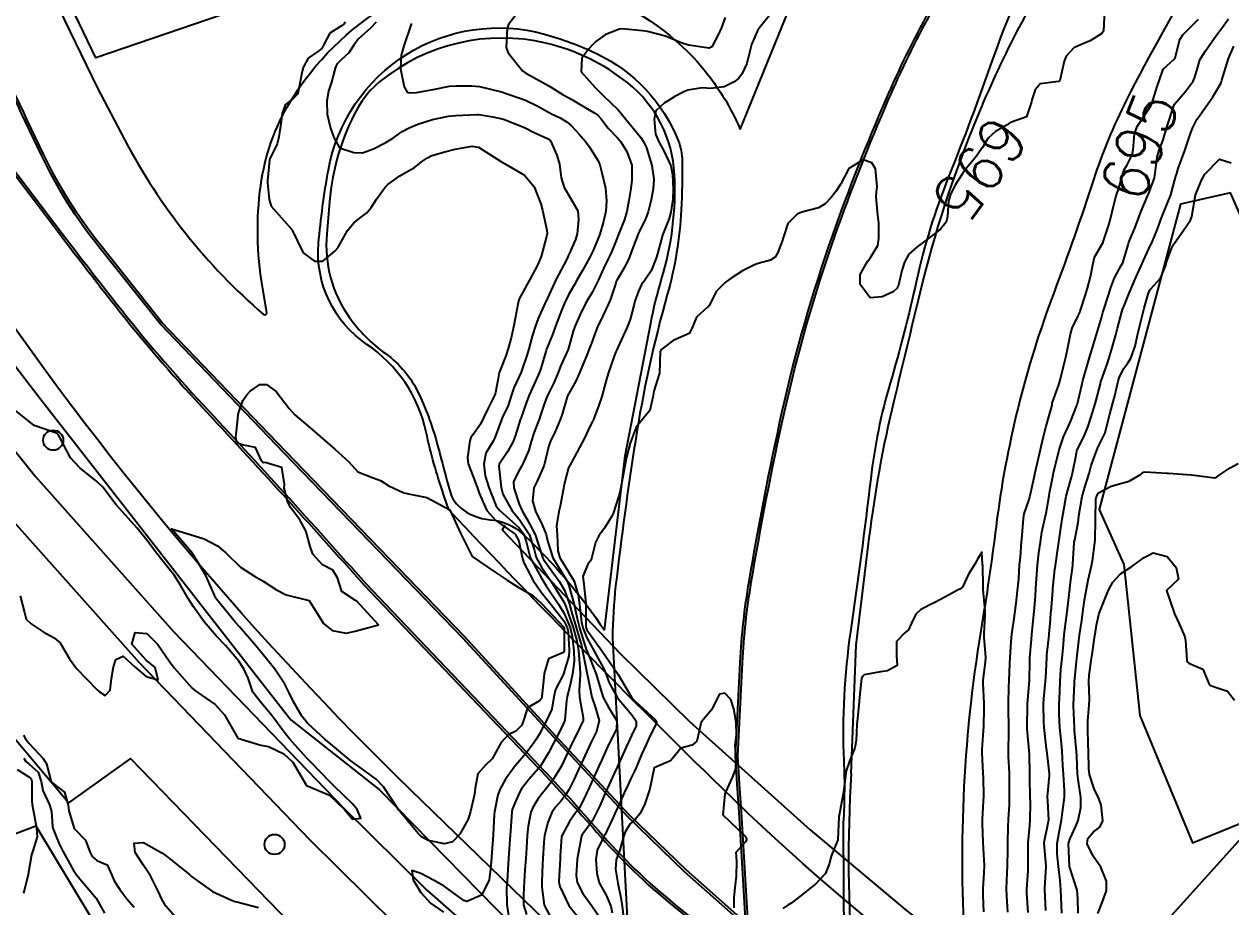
# Model space of a CAD drawing. Header units: metres. Extents: x 286371 to 293043, y 7462578 to 7466404.
# Drawn here: x 289036 to 289140.2, y 7464796.6 to 7464872.8 of the extents above; entities that cross this region are included whole.
import ezdxf
from ezdxf.enums import TextEntityAlignment as Align

# ---------------------------------------------------------------- set-up
doc = ezdxf.new("R2010")
doc.units = ezdxf.units.M
doc.header["$MEASUREMENT"] = 0
doc.linetypes.add('CONTINUO', pattern=[0])
for name, color, linetype in [('Canteiro', 45, 'Continuous'), ('Cotas', 45, 'Continuous'), ('Curvas de Nivel 1m', 11, 'Continuous'), ('Curvas de Nivel 5m', 15, 'Continuous'), ('Divisas', 45, 'Continuous'), ('Edificações', 30, 'Continuous'), ('Linha Férrea', 20, 'Continuous'), ('Pontes_Viadutos_Tubos', 190, 'Continuous'), ('Postes', 20, 'Continuous'), ('TEXTO', 45, 'Continuous'), ('Vias primárias', 230, 'Continuous')]:
    doc.layers.add(name, color=color, linetype=linetype)
doc.styles.add('Style-STANDARD', font='STANDARD.shx')

msp = doc.modelspace()

# ---------------------------------------------------------------- linework, layer by layer
at = {"layer": 'Canteiro'}
for points in [[(289098.18, 7464701.9, 0.027017), (289100, 7464731.8, 0.018919), (289097.6, 7464809.63), (289098.01, 7464817.67, -0.028614), (289098.77, 7464824.63, -0.013156), (289101.61, 7464839.22, -0.029932), (289105.99, 7464854.51, -0.018028), (289110.6, 7464866.24, -0.022449), (289114.31, 7464873.83, -0.010098), (289121.46, 7464886.3, -0.034287), (289129.94, 7464898.45, -0.008331), (289138.01, 7464908.15, -0.034176), (289145.37, 7464915.6, 0.014946), (289149.47, 7464919.44, -0.063965), (289173.52, 7464937.91, 0.002402), (289183.4, 7464943.73, -0.047205), (289194.93, 7464949.2, 0.027512), (289198.74, 7464950.83, -0.012103), (289203.67, 7464953.11)], [(289206, 7464952.84), (289201.59, 7464950.84), (289193.27, 7464946.82, 0.014043), (289182.26, 7464941.11, 0.046369), (289162.76, 7464927.8, 0.035702), (289150.59, 7464916.16, -0.017109), (289145.41, 7464910.82, 0.070326), (289132.79, 7464894.72, -0.00539), (289125.69, 7464882.72, 0.052789), (289119.63, 7464869.85, -0.011819), (289115.78, 7464859.57, 0.041488), (289113.04, 7464850.67, -0.0178), (289110.76, 7464841.8, 0.042766), (289109.08, 7464833.58, -0.007377), (289107.33, 7464820.32, 0.047193), (289106.76, 7464809.19, -0.027376), (289106.69, 7464803.46), (289107.06, 7464744.8), (289106.47, 7464715.92, -0.022904), (289104.09, 7464679.93, 0.015582)], [(289022.15, 7464877.3), (289039.28, 7464854.73, 0.004567), (289044, 7464848.63, 0.020686), (289051.45, 7464839.93, -0.00617), (289065.48, 7464824.5), (289080.49, 7464808.75, -0.011206), (289085.57, 7464803.17, 0.043221), (289092.21, 7464796.76, -0.011464), (289101.55, 7464788.82, 0.044825), (289116.15, 7464778, -0.003327), (289120.67, 7464775.2), (289127.75, 7464770.34), (289139.5, 7464763.28), (289151.4, 7464756.13, 1.06747)], [(289142.59, 7464764.03), (289128.95, 7464773), (289115.79, 7464781.49), (289113.65, 7464782.77), (289099.21, 7464794.12), (289093.01, 7464799.62), (289088.08, 7464804.4), (289081.73, 7464811.23), (289073.87, 7464819.8), (289058.43, 7464835.77), (289047.77, 7464846.89), (289042.44, 7464853.57, -0.056673), (289037.48, 7464861.5, -0.001873), (289032.04, 7464872.99, 0.003306)]]:
    msp.add_lwpolyline(points, format="xyb", dxfattribs=at)
msp.add_lwpolyline([(289086.09, 7464820.47), (289087.87, 7464835.54), (289090.09, 7464846.99, -0.025663), (289091.03, 7464850.81, 0.086205), (289092.14, 7464859.84, 0.214575), (289088.11, 7464867.73, 0.111836), (289081.03, 7464871.17, 0.232646), (289066.71, 7464867.86, 0.096483), (289064.77, 7464865.53, 0.105846), (289062.36, 7464857.49, -0.002946), (289062.12, 7464854.69, 0.179409), (289064.06, 7464847.5, 0.082409), (289067.18, 7464844.36, -0.128885), (289070.08, 7464840.87, -0.044261), (289071.71, 7464836.34, 0.002724), (289072.76, 7464832.43, 0.15018), (289073.61, 7464831.1, 0.158915), (289076.23, 7464830.01, -0.171287), (289079.06, 7464828.77, -0.056799)], format="xyb", close=True, dxfattribs=at)
at = {"layer": 'Curvas de Nivel 1m', "flags": 128}
for points, elevation in [([(289078.5, 7464873.67), (289077.81, 7464872.79), (289077.69, 7464872.47), (289077.62, 7464870.79), (289077.79, 7464870.34), (289079.01, 7464868.77), (289079.31, 7464868.57), (289079.68, 7464868.38), (289081.3, 7464867.47), (289082.53, 7464866.72), (289083.01, 7464866.44), (289083.28, 7464866.3), (289084.28, 7464865.7), (289085.26, 7464865.13), (289085.53, 7464864.94), (289085.78, 7464864.67), (289086.41, 7464863.83), (289087.23, 7464862.98), (289087.52, 7464862.64), (289088.02, 7464861.82), (289088.45, 7464860.63), (289088.47, 7464859.33), (289088.38, 7464858.63), (289088.21, 7464857.57), (289088.03, 7464856.63), (289087.81, 7464855.94), (289087.31, 7464854.64), (289087.25, 7464854.5), (289087.1, 7464854.13), (289086.66, 7464853.07), (289086.48, 7464852.65), (289086.02, 7464851.7), (289085.55, 7464850.67), (289085.39, 7464850.32), (289085.03, 7464849.65), (289084.67, 7464849.03), (289084.47, 7464848.68), (289083.98, 7464847.68), (289083.54, 7464846.7), (289083.39, 7464846.29), (289082.96, 7464844.71), (289082.94, 7464844.67), (289082.32, 7464843.32), (289082.09, 7464842.73), (289081.74, 7464841.89), (289081.17, 7464840.74), (289081.08, 7464840.54), (289080.87, 7464839.91), (289080.58, 7464839.03), (289080.48, 7464838.75), (289080.02, 7464837.58), (289079.77, 7464836.76), (289079.56, 7464836.02), (289079.02, 7464834.77), (289078.94, 7464834.62), (289078.79, 7464834.38), (289078.25, 7464833.31), (289078.27, 7464832.78), (289078.74, 7464831.37), (289078.99, 7464830.77), (289079.4, 7464830.09), (289080.12, 7464828.75), (289080.68, 7464826.94), (289080.74, 7464826.74), (289080.84, 7464826.57), (289082.17, 7464824.72), (289082.63, 7464823.92), (289083.07, 7464822.71), (289083.25, 7464822.06), (289083.66, 7464820.7), (289084.11, 7464819.14), (289084.21, 7464818.69), (289084.53, 7464816.98), (289084.61, 7464816.68), (289084.64, 7464816.57), (289085, 7464814.68), (289085.3, 7464813.85), (289085.63, 7464812.67), (289085.4, 7464811.72), (289084.89, 7464810.68), (289084.74, 7464810.36), (289084.41, 7464809.62), (289084.11, 7464808.98), (289083.98, 7464808.69), (289083.47, 7464807.61), (289083.02, 7464806.7), (289082.77, 7464806.29), (289082.35, 7464805.75), (289081.88, 7464805.19), (289081.56, 7464804.73), (289081.19, 7464803.86), (289080.93, 7464802.74), (289080.87, 7464802.16), (289080.78, 7464800.74), (289080.75, 7464800.26), (289080.7, 7464798.74), (289080.7, 7464798.27), (289080.89, 7464796.73), (289081.35, 7464795.88)], 698), ([(289096.52, 7464873.38), (289096.2, 7464872.51), (289095.94, 7464871.94), (289095.35, 7464870.85), (289095.14, 7464870.74), (289093.35, 7464870.99), (289092.71, 7464871.2), (289091.36, 7464871.76), (289089.8, 7464872.18), (289089.37, 7464872.23), (289087.61, 7464872.4), (289087.37, 7464872.39), (289086.14, 7464871.89), (289085.35, 7464871.31), (289085.03, 7464871), (289084.74, 7464870.68), (289084.15, 7464869.87), (289084.09, 7464868.69), (289085.29, 7464867.33), (289085.97, 7464866.66), (289086.65, 7464866.03), (289087.27, 7464865.41), (289087.91, 7464864.63), (289089.23, 7464863.02), (289089.49, 7464862.61), (289089.71, 7464862.12), (289090.18, 7464860.6), (289090.35, 7464859.42), (289090.29, 7464858.6), (289090.12, 7464857.63), (289089.87, 7464856.6), (289089.67, 7464856.06), (289089.11, 7464854.93), (289089.01, 7464854.71), (289088.97, 7464854.62), (289088.46, 7464853.25), (289088.22, 7464852.63), (289087.85, 7464851.85), (289087.14, 7464850.64), (289087.11, 7464850.58), (289087.04, 7464850.37), (289086.61, 7464849.06), (289086.44, 7464848.65), (289085.98, 7464847.68), (289085.49, 7464846.67), (289085.34, 7464846.31), (289084.96, 7464845.26), (289084.8, 7464844.82), (289084.75, 7464844.68), (289084.62, 7464844.36), (289083.95, 7464842.7), (289083.63, 7464841.97), (289082.91, 7464840.71), (289082.9, 7464840.69), (289082.88, 7464840.63), (289082.44, 7464839.14), (289082.3, 7464838.72), (289081.87, 7464837.7), (289081.41, 7464836.74), (289081.26, 7464836.3), (289080.88, 7464834.74), (289080.86, 7464834.68), (289080.79, 7464834.52), (289080.24, 7464833.28), (289080, 7464832.76), (289079.87, 7464831.64), (289080.14, 7464830.75), (289080.72, 7464829.57), (289081.05, 7464828.74), (289081.14, 7464828.3), (289081.64, 7464826.73), (289082.65, 7464825.09), (289082.88, 7464824.71), (289083.02, 7464824.33), (289083.48, 7464822.7), (289083.7, 7464821.59), (289083.94, 7464820.69), (289084.55, 7464818.73), (289084.57, 7464818.68), (289084.59, 7464818.64), (289085.38, 7464816.67), (289085.75, 7464815.42), (289085.98, 7464814.66), (289086.48, 7464813.78), (289087.15, 7464812.64), (289087.12, 7464811.97), (289086.49, 7464810.65), (289086.47, 7464810.61), (289086.42, 7464810.51), (289085.84, 7464809.22), (289085.59, 7464808.67), (289085.21, 7464807.84), (289084.68, 7464806.68), (289084.58, 7464806.46), (289084.35, 7464805.95), (289083.91, 7464805.12), (289083.6, 7464804.7), (289083.07, 7464803.96), (289082.41, 7464802.71), (289082.39, 7464802.62), (289082.28, 7464800.97), (289082.26, 7464800.73), (289082.15, 7464798.81), (289082.15, 7464798.72), (289082.24, 7464798.34), (289083.02, 7464796.7), (289084.19, 7464795.24)], 697), ([(289100.32, 7464873.52), (289099.46, 7464872.46), (289099.41, 7464872.43), (289099.37, 7464872.37), (289098.78, 7464871.04), (289098.64, 7464870.48), (289098.39, 7464869.41), (289097.95, 7464868.48), (289097.67, 7464868.13), (289097.3, 7464867.83), (289096.42, 7464867.39), (289095.29, 7464867.24), (289094.53, 7464867.3), (289093.29, 7464867.1), (289092.9, 7464866.95), (289092.16, 7464866.57), (289091.63, 7464866.23), (289091.28, 7464866.03), (289090.53, 7464865.33), (289090.39, 7464864.6), (289090.51, 7464863.32), (289090.82, 7464862.59), (289091.21, 7464861.87), (289091.83, 7464860.57), (289091.97, 7464859.79), (289092.03, 7464858.57), (289092.01, 7464857.71), (289091.83, 7464856.57), (289091.68, 7464856.02), (289091.1, 7464854.58), (289090.68, 7464852.99), (289090.57, 7464852.59), (289090.14, 7464851.51), (289089.51, 7464850.61), (289089.3, 7464850.34), (289089.03, 7464849.76), (289088.73, 7464848.9), (289088.66, 7464848.62), (289088.31, 7464847.3), (289088.04, 7464846.63), (289087.7, 7464845.9), (289087.13, 7464844.64), (289087.07, 7464844.51), (289086.94, 7464844.15), (289086.42, 7464842.65), (289086.2, 7464841.95), (289085.86, 7464840.67), (289085.62, 7464839.92), (289085.14, 7464838.68), (289085.05, 7464838.49), (289084.84, 7464838.07), (289084.4, 7464837.12), (289084.18, 7464836.69), (289083.7, 7464835.81), (289083.1, 7464834.71), (289083, 7464834.5), (289082.78, 7464833.74), (289082.58, 7464832.9), (289082.55, 7464832.72), (289082.28, 7464831.19), (289082.14, 7464830.72), (289081.95, 7464829.5), (289082.01, 7464828.72), (289082.07, 7464827.33), (289082.23, 7464826.72), (289082.66, 7464826.04), (289083.48, 7464824.7), (289083.82, 7464823.5), (289083.94, 7464822.69), (289084.12, 7464821.17), (289084.22, 7464820.69), (289084.57, 7464819.82), (289085.21, 7464818.67), (289086.05, 7464817.14), (289086.25, 7464816.66), (289086.51, 7464815.92), (289087.21, 7464814.64), (289088.46, 7464813.16), (289088.84, 7464812.62), (289088.84, 7464812.23), (289088.44, 7464811.37), (289088.2, 7464810.86), (289088.09, 7464810.63), (289087.57, 7464809.48), (289087.19, 7464808.64), (289086.94, 7464808.09), (289086.37, 7464806.84), (289086.31, 7464806.71), (289086.28, 7464806.66), (289085.69, 7464805.32), (289085.39, 7464804.67), (289085.02, 7464803.98), (289084.31, 7464803), (289084.17, 7464802.82), (289084.12, 7464802.69), (289083.81, 7464801.16), (289083.75, 7464800.69), (289083.66, 7464799.29), (289083.74, 7464798.69), (289084.23, 7464797.74), (289085.01, 7464796.67), (289086.19, 7464794.95)], 696), ([(289122.69, 7464796.1), (289122.56, 7464797.77), (289122.55, 7464798.1), (289122.67, 7464799.69), (289122.69, 7464800.1), (289122.68, 7464801.72), (289122.68, 7464802.1), (289122.81, 7464803.61), (289122.85, 7464804.1), (289122.88, 7464805.57), (289122.86, 7464806.1), (289122.82, 7464807.67), (289122.82, 7464808.1), (289122.78, 7464809.74), (289122.76, 7464810.1), (289122.59, 7464811.97), (289122.58, 7464812.1), (289122.62, 7464813.96), (289122.63, 7464814.1), (289122.77, 7464815.84), (289122.78, 7464816.1), (289122.81, 7464817.83), (289122.82, 7464818.1), (289122.96, 7464819.71), (289122.99, 7464820.1), (289123.14, 7464821.55), (289123.19, 7464822.1), (289123.3, 7464823.42), (289123.35, 7464824.09), (289123.42, 7464825.32), (289123.48, 7464826.09), (289123.6, 7464827.17), (289123.73, 7464828.09), (289123.87, 7464828.93), (289124.11, 7464830.08), (289124.22, 7464830.59), (289124.49, 7464832.08), (289124.52, 7464832.31), (289124.78, 7464833.61), (289124.86, 7464834.07), (289124.89, 7464834.17), (289125.36, 7464836.06), (289125.72, 7464837.16), (289126.12, 7464838.05), (289126.35, 7464838.55), (289126.88, 7464839.89), (289126.92, 7464840), (289126.93, 7464840.03), (289127.3, 7464841.64), (289127.39, 7464842.03), (289127.73, 7464843.23), (289127.97, 7464844.02), (289128.19, 7464844.78), (289128.58, 7464846.01), (289128.67, 7464846.31), (289129, 7464847.45), (289129.11, 7464847.9), (289129.14, 7464848), (289129.61, 7464849.41), (289129.79, 7464849.99), (289130.12, 7464850.91), (289130.72, 7464851.98), (289130.84, 7464852.21), (289131.08, 7464852.97), (289131.3, 7464853.76), (289131.38, 7464853.97), (289131.88, 7464855.2), (289132.18, 7464855.96), (289132.44, 7464856.65), (289132.99, 7464857.95), (289133.04, 7464858.06), (289133.16, 7464858.35), (289133.57, 7464859.54), (289133.65, 7464859.94), (289133.81, 7464861.33), (289133.98, 7464861.93), (289134.33, 7464862.83), (289134.66, 7464863.92), (289135.27, 7464865.83), (289135.32, 7464865.91), (289136.22, 7464866.97), (289136.91, 7464867.89), (289137.04, 7464868.16), (289137.32, 7464869.11), (289137.5, 7464869.72), (289137.57, 7464869.88), (289137.98, 7464870.51), (289138.95, 7464871.85), (289139.37, 7464872.43), (289139.96, 7464873.26)], 696), ([(289063.71, 7464873.01), (289063.58, 7464872.81), (289063.38, 7464872.67), (289062.38, 7464872.02), (289061.87, 7464871.04), (289061.68, 7464870.71), (289061.34, 7464870.44), (289060.51, 7464869.88), (289060.08, 7464869.06), (289059.93, 7464868.45), (289059.69, 7464867.07), (289059.6, 7464866.76), (289059.28, 7464866.46), (289058.53, 7464865.83), (289058.28, 7464865.09), (289058.14, 7464864.19), (289057.97, 7464863.09), (289057.83, 7464862.48), (289057.2, 7464861.18), (289057.17, 7464861.13), (289057.16, 7464861.1), (289057.01, 7464859.27), (289057, 7464859.11), (289057.14, 7464857.68), (289057.32, 7464857.1), (289059.1, 7464855.07), (289060.07, 7464853.06), (289061.06, 7464852.35), (289061.77, 7464852.33), (289062.6, 7464853.02), (289062.85, 7464853.24), (289063.08, 7464853.5), (289063.62, 7464854.48), (289063.91, 7464855), (289064.45, 7464855.66), (289065.12, 7464856.18), (289065.58, 7464856.53), (289065.96, 7464856.97), (289066.42, 7464857.69), (289067.16, 7464858.72), (289067.27, 7464858.84), (289067.39, 7464858.95), (289068.42, 7464859.7), (289069.18, 7464860.13), (289069.68, 7464860.43), (289070.29, 7464860.91), (289070.82, 7464861.28), (289071.2, 7464861.46), (289072.3, 7464861.78), (289073.21, 7464862.02), (289074.66, 7464862.28), (289075.21, 7464862.19), (289076.81, 7464861.19), (289077.2, 7464860.93), (289077.46, 7464860.79), (289079.18, 7464859.76), (289080.01, 7464858.75), (289080.61, 7464857.28), (289080.73, 7464856.74), (289081.11, 7464855.03), (289081.15, 7464854.73), (289081.15, 7464854.69), (289081.1, 7464854.48), (289080.63, 7464852.74), (289080.32, 7464852.01), (289079.64, 7464850.77), (289079.43, 7464850.37), (289079.03, 7464849.6), (289078.72, 7464849.08), (289078.63, 7464848.78), (289078.37, 7464847.4), (289078.26, 7464846.79), (289078.03, 7464845.72), (289077.78, 7464844.79), (289077.57, 7464844.17), (289077.03, 7464842.8), (289077.01, 7464842.72), (289076.91, 7464842.2), (289076.7, 7464840.99), (289076.64, 7464840.81), (289076.04, 7464839.65), (289075.65, 7464838.82), (289075.39, 7464838.28), (289074.83, 7464837.48), (289074.55, 7464837.11), (289074.46, 7464836.84), (289074.27, 7464835.38), (289074.33, 7464834.84), (289074.78, 7464833.65), (289075.09, 7464832.83), (289075.27, 7464832.31), (289075.95, 7464830.82), (289076.72, 7464829.95), (289078.39, 7464828.78), (289078.7, 7464828.2), (289078.99, 7464826.77), (289079.14, 7464826.3), (289079.93, 7464824.76), (289080.63, 7464823.77), (289081.47, 7464822.73), (289082.59, 7464821.28), (289082.87, 7464820.71), (289082.95, 7464820.34), (289083.04, 7464818.71), (289083.02, 7464818.24), (289082.56, 7464816.71), (289082.55, 7464816.69), (289082.52, 7464816.62), (289081.87, 7464815.36), (289081.73, 7464814.73), (289081.54, 7464813.66), (289081.13, 7464812.73), (289080.89, 7464812.3), (289080.45, 7464811.48), (289080.17, 7464811.02), (289079.99, 7464810.75), (289079.32, 7464809.86), (289078.4, 7464808.8), (289078.38, 7464808.77), (289077.56, 7464807.61), (289077.08, 7464806.79), (289076.89, 7464806.27), (289076.61, 7464804.8), (289076.58, 7464804.55), (289076.47, 7464802.8), (289076.34, 7464800.88), (289076.33, 7464800.81), (289076.26, 7464799.87), (289076.13, 7464798.93), (289076.11, 7464798.82), (289075.47, 7464797.58), (289074.22, 7464797.05), (289073.94, 7464797.12), (289072.24, 7464798.37), (289071.34, 7464798.89), (289070.25, 7464799.45), (289069.45, 7464799.72), (289069.57, 7464798.91), (289070.23, 7464797.82), (289071.08, 7464796.89), (289072.2, 7464796.13)], 701), ([(289069.44, 7464872.86), (289069.38, 7464872.71), (289068.77, 7464870.93), (289068.53, 7464870.13), (289068.47, 7464868.94), (289068.81, 7464867.41), (289069.05, 7464866.93), (289069.28, 7464866.88), (289069.87, 7464866.91), (289071.29, 7464867.18), (289072.7, 7464867.45), (289073.29, 7464867.49), (289074.64, 7464867.49), (289075.29, 7464867.42), (289077.08, 7464867), (289077.29, 7464866.93), (289077.69, 7464866.79), (289078.88, 7464866.38), (289079.28, 7464866.24), (289080.29, 7464865.77), (289081.26, 7464865.22), (289081.58, 7464865.05), (289082.26, 7464864.72), (289082.88, 7464864.34), (289083.24, 7464864.02), (289083.89, 7464863.35), (289084.47, 7464862.69), (289084.77, 7464862.24), (289085.21, 7464861.55), (289085.54, 7464861.01), (289085.69, 7464860.67), (289085.88, 7464859.97), (289086.17, 7464858.66), (289086.27, 7464857.54), (289086.2, 7464856.66), (289086, 7464855.78), (289085.68, 7464854.67), (289085.53, 7464854.24), (289085.08, 7464853.21), (289084.91, 7464852.85), (289084.82, 7464852.68), (289084.2, 7464851.54), (289083.71, 7464850.69), (289083.47, 7464850.27), (289083.03, 7464849.49), (289082.64, 7464848.71), (289082.38, 7464848.09), (289081.87, 7464846.73), (289081.64, 7464846.07), (289081.1, 7464844.74), (289081.06, 7464844.64), (289080.94, 7464844.25), (289080.61, 7464843.06), (289080.49, 7464842.75), (289079.99, 7464841.67), (289079.59, 7464840.76), (289079.4, 7464840.25), (289078.87, 7464838.77), (289078.85, 7464838.73), (289078.37, 7464837.24), (289078.21, 7464836.78), (289077.73, 7464835.87), (289077, 7464834.8), (289076.96, 7464834.63), (289077.17, 7464832.8), (289077.33, 7464832.22), (289078.12, 7464830.78), (289078.72, 7464830.06), (289079.6, 7464828.76), (289080.01, 7464827.43), (289080.2, 7464826.75), (289080.66, 7464825.91), (289081.46, 7464824.73), (289082.62, 7464822.88), (289082.68, 7464822.71), (289082.72, 7464822.61), (289083.39, 7464820.7), (289083.7, 7464819.57), (289083.84, 7464818.7), (289083.98, 7464817.24), (289084, 7464816.69), (289083.92, 7464815.27), (289083.93, 7464814.69), (289084.25, 7464812.9), (289084.25, 7464812.69), (289083.67, 7464811.46), (289083.29, 7464810.7), (289083.01, 7464810.11), (289082.39, 7464808.75), (289082.38, 7464808.73), (289081.61, 7464807.5), (289081.01, 7464806.73), (289080.71, 7464806.38), (289080.35, 7464805.87), (289079.92, 7464805.17), (289079.75, 7464804.75), (289079.51, 7464803.56), (289079.43, 7464802.76), (289079.36, 7464801.69), (289079.3, 7464800.76), (289079.23, 7464799.79), (289079.16, 7464798.76), (289079.09, 7464797.63), (289079.11, 7464796.77), (289079.35, 7464795.91)], 699), ([(289124.21, 7464796.26), (289124.11, 7464798.08), (289124.12, 7464798.2), (289124.23, 7464800.07), (289124.23, 7464800.11), (289124.07, 7464802.08), (289124.09, 7464802.3), (289124.32, 7464803.39), (289124.44, 7464803.97), (289124.45, 7464804.07), (289124.36, 7464805.73), (289124.34, 7464806.07), (289124.34, 7464806.1), (289124.37, 7464806.39), (289124.53, 7464807.94), (289124.53, 7464808.07), (289124.41, 7464809.11), (289124.29, 7464810.08), (289124.27, 7464810.24), (289124.05, 7464812.08), (289124.02, 7464812.52), (289124.01, 7464814.08), (289124.03, 7464814.54), (289124.18, 7464816.08), (289124.2, 7464816.4), (289124.29, 7464818.08), (289124.3, 7464818.32), (289124.49, 7464820.08), (289124.49, 7464820.16), (289124.59, 7464821.41), (289124.64, 7464822.04), (289124.65, 7464822.07), (289124.81, 7464823.9), (289124.82, 7464824.07), (289124.99, 7464825.74), (289125.03, 7464826.07), (289125.24, 7464827.51), (289125.31, 7464828.07), (289125.49, 7464829.28), (289125.62, 7464830.06), (289125.77, 7464831.03), (289125.97, 7464832.06), (289126.42, 7464833.68), (289126.5, 7464834.04), (289126.81, 7464835.6), (289126.88, 7464835.97), (289126.9, 7464836.03), (289127.54, 7464837.32), (289127.83, 7464838.02), (289128.08, 7464838.8), (289128.47, 7464840.01), (289128.56, 7464840.34), (289128.91, 7464841.74), (289128.96, 7464841.95), (289128.98, 7464842), (289129.49, 7464843.44), (289129.68, 7464843.99), (289129.97, 7464844.97), (289130.25, 7464845.99), (289130.4, 7464846.57), (289130.75, 7464847.98), (289130.81, 7464848.17), (289131.01, 7464848.64), (289131.41, 7464849.59), (289131.56, 7464849.97), (289132.01, 7464851), (289132.44, 7464851.95), (289132.62, 7464852.4), (289133.09, 7464853.4), (289133.27, 7464853.77), (289133.34, 7464853.94), (289133.86, 7464855.19), (289134.14, 7464855.93), (289134.41, 7464856.65), (289134.94, 7464857.92), (289134.99, 7464858.08), (289135.17, 7464858.73), (289135.43, 7464859.67), (289135.5, 7464859.91), (289135.64, 7464860.35), (289136.2, 7464861.9), (289136.7, 7464863.36), (289136.89, 7464863.89), (289137.25, 7464864.58), (289138.17, 7464865.87), (289138.62, 7464866.52), (289139.3, 7464867.69), (289139.38, 7464867.85), (289139.41, 7464867.96), (289139.97, 7464869.84), (289140.42, 7464870.91)], 697), ([(289125.59, 7464796.05), (289125.54, 7464796.73), (289125.5, 7464798.06), (289125.45, 7464798.86), (289125.29, 7464800.06), (289125.18, 7464801.16), (289125.19, 7464802.06), (289125.34, 7464803.03), (289125.56, 7464804.06), (289125.65, 7464804.75), (289125.8, 7464806.05), (289125.82, 7464806.6), (289125.73, 7464808.05), (289125.68, 7464808.78), (289125.61, 7464810.06), (289125.53, 7464810.97), (289125.41, 7464812.06), (289125.35, 7464813.19), (289125.34, 7464814.06), (289125.4, 7464815.16), (289125.45, 7464816.06), (289125.51, 7464817.07), (289125.61, 7464818.06), (289125.69, 7464818.93), (289125.79, 7464820.06), (289125.87, 7464820.77), (289126.05, 7464822.05), (289126.11, 7464822.55), (289126.26, 7464824.05), (289126.3, 7464824.39), (289126.52, 7464826.05), (289126.53, 7464826.18), (289126.66, 7464828.04), (289126.66, 7464828.08), (289126.7, 7464828.27), (289126.99, 7464829.77), (289127.02, 7464830.04), (289127.04, 7464830.35), (289127.35, 7464832.03), (289127.58, 7464832.84), (289127.93, 7464834.02), (289128.12, 7464834.69), (289128.6, 7464836.01), (289128.66, 7464836.16), (289128.82, 7464836.48), (289129.32, 7464837.51), (289129.44, 7464838), (289129.72, 7464839.14), (289129.97, 7464839.99), (289130.15, 7464840.72), (289130.44, 7464841.98), (289130.56, 7464842.34), (289130.93, 7464843.07), (289131.31, 7464843.6), (289131.53, 7464843.97), (289131.92, 7464845), (289132.13, 7464845.96), (289132.28, 7464846.66), (289132.61, 7464847.95), (289132.69, 7464848.27), (289133.03, 7464849.5), (289133.15, 7464849.82), (289133.27, 7464849.94), (289134.11, 7464850.87), (289134.53, 7464851.92), (289134.66, 7464852.33), (289135.09, 7464853.49), (289135.23, 7464853.78), (289135.32, 7464853.91), (289136.06, 7464854.95), (289136.69, 7464855.89), (289136.81, 7464856.21), (289137.09, 7464857.89), (289137.1, 7464857.94), (289137.16, 7464858.13), (289137.67, 7464859.39), (289137.93, 7464859.87), (289139.2, 7464861.14), (289140.2, 7464860.84)], 698), ([(289035.64, 7464823.43), (289036.03, 7464822), (289036.17, 7464821.42), (289036.59, 7464821.02), (289037.64, 7464820.33), (289038.57, 7464819.82), (289039.11, 7464819.38), (289039.91, 7464817.99), (289040.37, 7464817.36), (289040.52, 7464817.18), (289042.29, 7464815.33), (289042.49, 7464815.14), (289042.97, 7464814.84), (289043.42, 7464815.31), (289043.52, 7464816.3), (289043.7, 7464817.31), (289043.91, 7464817.93), (289044.54, 7464818.24), (289045.58, 7464817.28), (289046.51, 7464816.49), (289047.56, 7464816.2), (289047.29, 7464817.25), (289046.53, 7464817.9), (289045.29, 7464819.28), (289045.57, 7464820.29), (289046.57, 7464820.18), (289047.52, 7464819.25), (289048.53, 7464817.76), (289048.93, 7464817.23), (289050.5, 7464815.46), (289050.81, 7464815.2), (289052.48, 7464814.05), (289053.3, 7464813.16), (289054.43, 7464811.14), (289056.43, 7464810.56), (289057.09, 7464810.44), (289058.42, 7464809.81), (289059.18, 7464809.07), (289060.37, 7464807.05), (289062.36, 7464806.24), (289063.66, 7464805), (289064.33, 7464804.17), (289065.07, 7464804.25), (289064.75, 7464804.99), (289064.35, 7464805.49), (289062.75, 7464807.02), (289062.38, 7464807.37), (289060.77, 7464809.05), (289060.41, 7464809.43), (289058.9, 7464811.08), (289058.44, 7464811.66), (289057.38, 7464813.1), (289056.48, 7464814.16), (289055.74, 7464815.13), (289055.32, 7464816.32), (289054.96, 7464817.14), (289054.53, 7464817.8), (289053.37, 7464819.16), (289052.57, 7464819.99), (289051.53, 7464821.19), (289050.6, 7464822.49), (289050.15, 7464823.21), (289049.5, 7464824.36), (289048.94, 7464825.23), (289048.66, 7464825.58), (289047.33, 7464827.25), (289046.7, 7464828.1), (289045.75, 7464829.28), (289044.73, 7464830.4), (289043.93, 7464831.31), (289042.77, 7464832.83), (289042.27, 7464833.33), (289040.79, 7464834.5), (289040, 7464835.37), (289039.05, 7464837.16), (289038.94, 7464837.38), (289038.84, 7464837.47), (289038.71, 7464837.51), (289036.85, 7464838.16), (289035.25, 7464839.44)], 701), ([(289126.98, 7464796.03), (289126.96, 7464797.29), (289126.9, 7464798.03), (289126.26, 7464799.98), (289126.25, 7464800.04), (289126.24, 7464800.07), (289126.17, 7464802.05), (289126.19, 7464802.15), (289126.3, 7464802.49), (289126.8, 7464803.56), (289127, 7464804.03), (289127.22, 7464805.15), (289127.21, 7464806.03), (289127.02, 7464807.4), (289126.94, 7464808.04), (289126.87, 7464809.59), (289126.84, 7464810.04), (289126.69, 7464811.8), (289126.67, 7464812.04), (289126.58, 7464813.95), (289126.58, 7464814.04), (289126.67, 7464815.88), (289126.68, 7464816.04), (289126.85, 7464817.73), (289126.88, 7464818.04), (289127.04, 7464819.56), (289127.11, 7464820.04), (289127.31, 7464821.32), (289127.41, 7464822.03), (289127.55, 7464823.1), (289127.72, 7464824.03), (289127.87, 7464824.8), (289128.14, 7464826.02), (289128.22, 7464826.47), (289128.42, 7464828.02), (289128.45, 7464828.27), (289128.5, 7464830.02), (289128.53, 7464831.79), (289128.57, 7464832.01), (289128.76, 7464832.35), (289129.84, 7464832.92), (289130.77, 7464833.17), (289131.4, 7464833.34), (289132.42, 7464833.95), (289132.62, 7464834.12), (289132.79, 7464834.14), (289134.67, 7464834.04), (289134.79, 7464834.03), (289136.78, 7464833.88), (289138.78, 7464833.62), (289138.95, 7464833.68), (289139.16, 7464833.85), (289140.12, 7464834.51), (289140.8, 7464834.88)], 699), ([(289118.84, 7464796.15), (289118.8, 7464797.59), (289118.8, 7464798.16), (289118.89, 7464799.52), (289118.91, 7464800.15), (289118.82, 7464801.63), (289118.79, 7464802.16), (289118.72, 7464803.76), (289118.73, 7464804.16), (289118.83, 7464805.69), (289118.84, 7464806.16), (289118.81, 7464807.73), (289118.8, 7464808.16), (289118.71, 7464809.87), (289118.71, 7464810.16), (289118.82, 7464811.79), (289118.84, 7464812.16), (289118.88, 7464813.75), (289118.87, 7464814.16), (289118.79, 7464815.88), (289118.8, 7464816.16), (289118.99, 7464817.7), (289119.01, 7464818.16), (289118.89, 7464819.83), (289118.89, 7464820.16), (289118.96, 7464821.8), (289118.95, 7464822.16), (289118.79, 7464824), (289118.78, 7464824.16), (289118.75, 7464826.08), (289118.74, 7464826.16), (289118.68, 7464827.2), (289118.28, 7464826.56), (289118.07, 7464826.17), (289117.52, 7464825.31), (289117, 7464824.19), (289116.79, 7464824.03), (289116.63, 7464823.95), (289115.49, 7464823.34), (289114.61, 7464822.88), (289114.18, 7464822.66), (289113.39, 7464822.24), (289112.98, 7464821.86), (289112.59, 7464821.09), (289112.33, 7464820.5), (289112.02, 7464820.26), (289111.32, 7464819.51), (289111.32, 7464818.27), (289111.37, 7464817.43), (289110.52, 7464816.96), (289109.93, 7464816.89), (289108.52, 7464816.61), (289108.36, 7464816.47), (289108.3, 7464816.32), (289108.11, 7464814.7), (289108.09, 7464814.32), (289107.94, 7464812.84), (289107.89, 7464812.32), (289107.82, 7464810.94), (289107.7, 7464810.33), (289107.24, 7464809.17), (289106.97, 7464808.34), (289106.77, 7464806.75), (289106.71, 7464806.35), (289106.33, 7464804.35), (289106.25, 7464802.41), (289106.24, 7464802.36), (289105.68, 7464800.97), (289105.52, 7464800.37), (289105.18, 7464799.45), (289104.25, 7464798.48), (289104.19, 7464798.44), (289104.12, 7464798.39), (289103.08, 7464797.55), (289102.22, 7464796.91), (289101.92, 7464796.72), (289101.48, 7464796.43)], 694), ([(289097.28, 7464796.49), (289097.3, 7464797.42), (289097.41, 7464798.49), (289097.5, 7464799.24), (289097.51, 7464800.49), (289097.46, 7464801.31), (289098.3, 7464802.23), (289098.4, 7464802.38), (289098.4, 7464802.47), (289098.31, 7464802.63), (289096.33, 7464804.5), (289096.52, 7464806.35), (289096.56, 7464806.5), (289097.14, 7464807.74), (289097.44, 7464808.49), (289097.46, 7464809.44), (289097.39, 7464810.49), (289097.48, 7464811.45), (289097.46, 7464812.49), (289097.27, 7464813.69), (289097.01, 7464814.5), (289096.49, 7464815.03), (289096.04, 7464814.96), (289095.8, 7464814.51), (289095.37, 7464813.62), (289094.45, 7464812.53), (289094.08, 7464810.89), (289093.68, 7464810.55), (289092.7, 7464810.28), (289092.41, 7464809.92), (289091.79, 7464809.18), (289090.39, 7464808.59), (289090.04, 7464806.93), (289089.96, 7464806.6), (289089.56, 7464805.39), (289089.14, 7464804.61), (289088.77, 7464804.17), (289088.32, 7464803.75), (289087.89, 7464803.06), (289087.74, 7464802.63), (289087.42, 7464801.51), (289087.1, 7464800.64), (289087.05, 7464799.85), (289087.25, 7464798.64), (289087.5, 7464797.36), (289087.63, 7464796.63), (289087.83, 7464794.99)], 694), ([(289035.93, 7464811.42), (289036.1, 7464811.09), (289036.42, 7464810.69), (289037.64, 7464809.4), (289037.93, 7464808.93), (289038.33, 7464807.39), (289038.34, 7464807.35), (289038.37, 7464807.31), (289039.48, 7464806.49), (289039.78, 7464805.37), (289039.84, 7464804.87), (289040.3, 7464803.35), (289041.28, 7464802.33), (289041.67, 7464801.34), (289041.86, 7464800.92), (289042.27, 7464800.58), (289043.17, 7464800.22), (289043.55, 7464799.31), (289043.77, 7464798.83), (289044.24, 7464798.07), (289044.86, 7464797.28), (289045.49, 7464796.55)], 702), ([(289035.96, 7464809.42), (289036.13, 7464809.15), (289036.4, 7464808.94), (289037.2, 7464808.22), (289037.45, 7464807.4), (289037.6, 7464806.64), (289038.17, 7464805.4), (289038.34, 7464804.82), (289038.44, 7464803.51), (289038.46, 7464803.39), (289038.98, 7464802.07), (289039.32, 7464801.38), (289040.26, 7464799.73), (289040.4, 7464799.51), (289040.51, 7464799.36), (289042.22, 7464797.33), (289042.94, 7464796.05)], 703), ([(289035.39, 7464808.44), (289036.38, 7464807.81), (289036.6, 7464807.64), (289036.66, 7464807.42), (289036.64, 7464805.71), (289036.68, 7464805.42), (289036.78, 7464804.97), (289037.06, 7464803.41), (289037.1, 7464802.62), (289036.73, 7464801.42), (289036.62, 7464801.08), (289036.34, 7464799.42), (289036.33, 7464799.35), (289036.25, 7464799.03), (289035.93, 7464797.73)], 704), ([(289049.46, 7464795.22), (289048.22, 7464796.65), (289047.89, 7464797.24), (289047.59, 7464797.89), (289046.89, 7464799.25), (289046.27, 7464800.2), (289045.58, 7464801.27), (289045.49, 7464802.09), (289046.3, 7464802.14), (289047.89, 7464801.24), (289048.28, 7464800.95), (289049.44, 7464800.04), (289050.26, 7464799.37), (289050.45, 7464799.2), (289052.24, 7464797.91), (289053.88, 7464797.15), (289054.22, 7464797.05), (289054.34, 7464797.02), (289056.22, 7464796.52)], 702)]:
    msp.add_lwpolyline(points, dxfattribs=dict(at, elevation=elevation))
at = {"layer": 'Curvas de Nivel 1m', "elevation": 702, "flags": 128}
msp.add_lwpolyline([(289077.7, 7464824.79), (289078.64, 7464824.19), (289079.95, 7464823.43), (289080.62, 7464822.82), (289080.69, 7464822.74), (289082.58, 7464820.75), (289082.61, 7464820.71), (289082.61, 7464820.69), (289082.62, 7464818.71), (289082.62, 7464818.65), (289082.55, 7464818.54), (289081.27, 7464818.01), (289080.89, 7464816.74), (289080.86, 7464816.4), (289080.7, 7464814.74), (289080.66, 7464814.57), (289080.49, 7464814.37), (289079.46, 7464813.78), (289079.13, 7464812.76), (289078.95, 7464812.27), (289078.45, 7464811.75), (289077.79, 7464811.43), (289077.18, 7464810.79), (289076.41, 7464809.37), (289075.81, 7464808.81), (289075.15, 7464808.07), (289074.92, 7464806.83), (289074.87, 7464806.32), (289074.54, 7464804.83), (289074.32, 7464804.16), (289073.6, 7464802.86), (289072.97, 7464802.19), (289072.29, 7464802.02), (289070.88, 7464802.32), (289070.31, 7464802.62), (289070, 7464802.91), (289068.34, 7464804.93), (289067.03, 7464806.95), (289066.38, 7464807.62), (289064.47, 7464808.99), (289064.4, 7464809.05), (289064.2, 7464809.2), (289062.43, 7464810.66), (289061.99, 7464811.03), (289060.46, 7464812.46), (289059.97, 7464813.06), (289059.21, 7464814.34), (289058.87, 7464815.08), (289058.5, 7464815.8), (289057.63, 7464817.1), (289056.54, 7464818.46), (289056, 7464819.12), (289054.58, 7464820.77), (289054.24, 7464821.15), (289052.61, 7464823.15), (289052.59, 7464823.17), (289052.55, 7464823.24), (289051.68, 7464825.19), (289050.68, 7464826.88), (289050.43, 7464827.21), (289048.71, 7464829.23), (289050.71, 7464828.62), (289051.53, 7464828.36), (289052.69, 7464827.76), (289053.39, 7464827.16), (289054.66, 7464825.92), (289055.87, 7464825.13), (289056.64, 7464824.72), (289057.78, 7464823.95), (289058.62, 7464823.53), (289060.61, 7464823.05), (289061.83, 7464821.04), (289062.58, 7464820.44), (289063.79, 7464820.22), (289064.58, 7464820.39), (289066.58, 7464820.95), (289064.7, 7464822.98), (289064.61, 7464823.04), (289063.43, 7464823.81), (289063.04, 7464825.01), (289062.65, 7464825.67), (289061.74, 7464826.11), (289060.92, 7464827.04), (289060.68, 7464827.71), (289060.41, 7464828.76), (289060.31, 7464829.05), (289059.78, 7464830), (289059, 7464831.07), (289058.75, 7464831.54), (289058.44, 7464832.75), (289058.47, 7464833.08), (289058.24, 7464834.53), (289056.8, 7464834.95), (289056.64, 7464834.94), (289056.49, 7464835.11), (289055.95, 7464836.25), (289054.82, 7464836.48), (289054.34, 7464836.66), (289054.27, 7464837.15), (289054.43, 7464838.72), (289054.47, 7464839.14), (289054.88, 7464840.32), (289055.23, 7464840.79), (289055.5, 7464841.13), (289056.33, 7464841.69), (289056.9, 7464841.68), (289057.74, 7464841.09), (289058.87, 7464839.62), (289059.37, 7464839.07), (289060.85, 7464837.8), (289061.74, 7464837.03), (289062.82, 7464836.11), (289064.01, 7464835), (289064.79, 7464834.15), (289066.11, 7464833.63), (289066.77, 7464833.41), (289067.48, 7464832.94), (289068.76, 7464832.35), (289069.47, 7464832.2), (289070.75, 7464831.94), (289072.73, 7464830.86), (289073.67, 7464828.85), (289074.67, 7464826.83), (289076.65, 7464825.49)], close=True, dxfattribs=at)
at = {"layer": 'Curvas de Nivel 5m', "flags": 128}
for points, elevation in [([(289129.26, 7464874.01), (289129.17, 7464872.21), (289129.04, 7464872.01), (289128.02, 7464871.36), (289127.35, 7464871.07), (289126.63, 7464870.76), (289125.96, 7464870.06), (289125.79, 7464869.6), (289125.45, 7464868.06), (289125.41, 7464867.95), (289125.3, 7464867.86), (289123.72, 7464867.66), (289123.29, 7464867.15), (289123.02, 7464866.35), (289122.96, 7464866.1), (289122.54, 7464864.82), (289121.25, 7464864.34), (289121.09, 7464864.28), (289120.85, 7464864.13), (289119.85, 7464863.54), (289119.23, 7464862.96), (289118.91, 7464862.47), (289118.73, 7464862.16), (289118.09, 7464861.28), (289117.18, 7464860.18), (289116.41, 7464858.96), (289115.99, 7464858.2), (289115.8, 7464857.55), (289115.72, 7464856.21), (289115.6, 7464855.72), (289115.11, 7464855.12), (289113.99, 7464854.24), (289113.08, 7464853.58), (289112.38, 7464852.96), (289112.01, 7464852.27), (289111.78, 7464851.54), (289111.47, 7464850.28), (289111.34, 7464849.97), (289111.03, 7464849.69), (289110.07, 7464849.25), (289109.02, 7464849.18), (289108.18, 7464850.33), (289108.17, 7464851.2), (289108.8, 7464852.32), (289108.91, 7464852.47), (289109.07, 7464852.67), (289109.7, 7464853.69), (289109.79, 7464854.3), (289109.77, 7464855.65), (289109.7, 7464856.31), (289109.56, 7464857.89), (289109.59, 7464858.31), (289109.64, 7464858.78), (289109.49, 7464860.31), (289109.19, 7464860.83), (289108.43, 7464861.09), (289107.18, 7464860.34), (289106.5, 7464859.03), (289106.08, 7464858.36), (289105.68, 7464857.84), (289105.14, 7464857.29), (289104.57, 7464856.95), (289103.13, 7464856.56), (289103, 7464856.53), (289102.72, 7464856.41), (289101.94, 7464855.59), (289101.56, 7464854.43), (289101.45, 7464854.07), (289101.07, 7464853.08), (289100.82, 7464852.69), (289100.42, 7464852.44), (289099.37, 7464852.15), (289099.06, 7464852.04), (289098.02, 7464851.51), (289097.04, 7464850.88), (289096.82, 7464850.72), (289096.51, 7464850.5), (289095.78, 7464849.75), (289095.14, 7464848.52), (289095.09, 7464848.44), (289095, 7464848.37), (289094.03, 7464847.5), (289093.63, 7464846.54), (289093.41, 7464846.11), (289092.96, 7464845.89), (289092.03, 7464845.5), (289090.95, 7464844.68), (289090.92, 7464844.61), (289090.91, 7464844.58), (289090.84, 7464842.66), (289090.83, 7464842.59), (289090.36, 7464841.12), (289090.27, 7464840.59), (289090.01, 7464839.45), (289089.32, 7464838.61), (289088.84, 7464838.01), (289088.31, 7464836.63), (289088.01, 7464835.43), (289087.86, 7464834.64), (289087.69, 7464833.73), (289087.47, 7464832.64), (289087.33, 7464832.07), (289086.88, 7464830.65), (289086.84, 7464830.55), (289086.73, 7464830.32), (289086.09, 7464829.29), (289085.65, 7464828.67), (289085.32, 7464828.05), (289084.96, 7464826.68), (289084.88, 7464826.47), (289084.67, 7464826.17), (289084.22, 7464825.12), (289084.29, 7464824.69), (289084.48, 7464822.82), (289084.49, 7464822.69), (289084.49, 7464820.78), (289084.51, 7464820.69), (289084.58, 7464820.52), (289085.9, 7464818.66), (289086.54, 7464817.74), (289087.28, 7464816.64), (289088.43, 7464814.69), (289088.47, 7464814.62), (289088.49, 7464814.6), (289088.81, 7464814.3), (289090.46, 7464812.77), (289090.59, 7464812.59), (289090.59, 7464812.45), (289090.45, 7464812.18), (289089.92, 7464811.11), (289089.69, 7464810.61), (289089.29, 7464809.73), (289088.83, 7464808.62), (289088.7, 7464808.31), (289088.38, 7464807.66), (289088.04, 7464806.96), (289087.88, 7464806.63), (289087.41, 7464805.58), (289086.99, 7464804.64), (289086.79, 7464804.19), (289086.31, 7464803.16), (289086.14, 7464802.82), (289086.05, 7464802.66), (289085.47, 7464801.49), (289085.34, 7464800.67), (289085.44, 7464799.49), (289085.65, 7464798.66), (289086.23, 7464797.59), (289086.63, 7464796.65), (289086.77, 7464796.08)], 695), ([(289120.93, 7464796.12), (289120.82, 7464797.53), (289120.8, 7464798.13), (289120.87, 7464799.52), (289120.9, 7464800.12), (289120.91, 7464801.51), (289120.91, 7464802.13), (289120.95, 7464803.5), (289120.99, 7464804.12), (289121.05, 7464805.43), (289121.06, 7464806.12), (289121.06, 7464807.44), (289121.05, 7464808.12), (289120.98, 7464809.56), (289120.98, 7464810.13), (289121.02, 7464811.55), (289121.01, 7464812.13), (289120.99, 7464813.62), (289120.99, 7464814.13), (289121.01, 7464815.62), (289121.03, 7464816.13), (289121.1, 7464817.56), (289121.12, 7464818.13), (289121.21, 7464819.48), (289121.28, 7464820.12), (289121.43, 7464821.28), (289121.55, 7464822.12), (289121.68, 7464823.06), (289121.79, 7464824.12), (289121.86, 7464824.91), (289121.94, 7464826.12), (289122, 7464826.79), (289122.11, 7464828.11), (289122.15, 7464828.66), (289122.27, 7464830.11), (289122.33, 7464830.51), (289122.75, 7464831.76), (289122.83, 7464832.02), (289122.85, 7464832.1), (289123.2, 7464833.67), (289123.29, 7464834.1), (289123.58, 7464835.32), (289123.75, 7464836.09), (289123.94, 7464836.98), (289124.23, 7464838.08), (289124.74, 7464839.92), (289124.75, 7464840.07), (289124.77, 7464840.18), (289124.89, 7464840.48), (289125.31, 7464841.65), (289125.43, 7464842.06), (289125.73, 7464843.25), (289125.93, 7464844.05), (289126.11, 7464844.89), (289126.32, 7464846.04), (289126.47, 7464846.55), (289127, 7464847.61), (289127.13, 7464847.91), (289127.16, 7464848.03), (289127.62, 7464849.43), (289127.81, 7464850.02), (289128.07, 7464851), (289128.25, 7464852.02), (289128.4, 7464852.68), (289129.09, 7464853.86), (289129.14, 7464853.95), (289129.16, 7464854), (289129.63, 7464855.48), (289129.78, 7464855.99), (289130.04, 7464857.09), (289130.28, 7464857.99), (289130.5, 7464858.65), (289130.88, 7464859.98), (289130.95, 7464860.21), (289131.19, 7464860.59), (289131.65, 7464861.53), (289131.73, 7464861.97), (289131.87, 7464863.33), (289132.1, 7464863.96), (289133.27, 7464865.76), (289133.35, 7464865.94), (289133.81, 7464867.42), (289133.98, 7464867.93), (289134.34, 7464868.91), (289135.33, 7464869.84), (289135.37, 7464869.88), (289135.37, 7464869.91), (289135.77, 7464871.49), (289136.04, 7464871.9), (289137.38, 7464873.25)], 695), ([(289066.39, 7464872.97), (289065.88, 7464872.47), (289065.37, 7464872.01), (289064.83, 7464871.52), (289064.44, 7464871), (289064.01, 7464870.34), (289063.33, 7464869.69), (289063, 7464869.35), (289062.83, 7464869.02), (289062.53, 7464867.79), (289062.28, 7464867.03), (289062.13, 7464866.18), (289062.14, 7464865.03), (289062.43, 7464863.83), (289062.73, 7464863.02), (289063.21, 7464862.12), (289064.46, 7464861.74), (289065.2, 7464861.71), (289066.15, 7464862.03), (289067.22, 7464862.59), (289067.46, 7464862.72), (289067.79, 7464862.95), (289068.64, 7464863.53), (289069.24, 7464863.86), (289069.98, 7464864.18), (289071.25, 7464864.59), (289072.63, 7464864.87), (289073.26, 7464864.93), (289075.07, 7464865.01), (289075.26, 7464865), (289075.42, 7464864.98), (289076.46, 7464864.81), (289077.25, 7464864.64), (289077.46, 7464864.59), (289079.24, 7464863.86), (289079.97, 7464863.48), (289081.23, 7464862.91), (289081.34, 7464862.85), (289081.43, 7464862.73), (289081.97, 7464861.49), (289082.21, 7464860.72), (289082.35, 7464859.54), (289082.6, 7464858.71), (289083.15, 7464857.78), (289083.78, 7464856.69), (289083.86, 7464855.95), (289083.73, 7464854.7), (289083.59, 7464854.21), (289083.08, 7464853.04), (289082.97, 7464852.81), (289082.93, 7464852.71), (289082.81, 7464852.45), (289081.89, 7464850.73), (289081.02, 7464848.84), (289080.98, 7464848.77), (289080.97, 7464848.75), (289080.36, 7464847.39), (289080.13, 7464846.76), (289079.86, 7464845.87), (289079.56, 7464844.77), (289079.43, 7464844.28), (289078.91, 7464842.77), (289078.27, 7464841.41), (289078.07, 7464840.79), (289077.77, 7464839.89), (289077.27, 7464838.8), (289077.15, 7464838.5), (289076.84, 7464837.62), (289076.6, 7464837.03), (289076.47, 7464836.81), (289075.86, 7464835.77), (289075.68, 7464834.82), (289075.8, 7464833.8), (289076.1, 7464832.81), (289076.74, 7464831.2), (289077.06, 7464830.8), (289078.71, 7464829.34), (289079.14, 7464828.77), (289079.33, 7464828.13), (289079.69, 7464826.76), (289080.65, 7464824.96), (289080.79, 7464824.74), (289081.06, 7464824.32), (289082.12, 7464822.72), (289082.6, 7464821.93), (289083.13, 7464820.71), (289083.31, 7464819.96), (289083.45, 7464818.7), (289083.47, 7464817.77), (289083.33, 7464816.7), (289083.19, 7464816.03), (289082.87, 7464814.71), (289082.82, 7464814.38), (289082.67, 7464812.71), (289082.62, 7464812.55), (289082.46, 7464812.23), (289081.94, 7464811.22), (289081.69, 7464810.73), (289081.26, 7464809.89), (289080.56, 7464808.74), (289080.49, 7464808.64), (289080.39, 7464808.52), (289079.57, 7464807.57), (289078.93, 7464806.77), (289078.72, 7464806.4), (289078.35, 7464805.54), (289078.13, 7464804.98), (289078.09, 7464804.78), (289077.97, 7464803.12), (289077.95, 7464802.78), (289077.92, 7464802.4), (289077.82, 7464800.78), (289077.78, 7464800.3), (289077.68, 7464798.79), (289077.64, 7464798.19), (289077.66, 7464796.79), (289077.91, 7464795.07)], 700), ([(289128.7, 7464796.01), (289129.11, 7464797.11), (289129.44, 7464798), (289129.45, 7464798.79), (289128.96, 7464800), (289128.28, 7464800.96), (289127.76, 7464802.02), (289127.83, 7464802.5), (289128.31, 7464803.06), (289128.86, 7464803.46), (289129.12, 7464804), (289128.97, 7464805.38), (289128.74, 7464806.01), (289128.38, 7464806.77), (289127.98, 7464808.02), (289127.92, 7464808.5), (289127.89, 7464810.02), (289127.87, 7464810.58), (289127.82, 7464812.02), (289127.83, 7464812.66), (289127.94, 7464814.02), (289127.96, 7464814.56), (289127.91, 7464816.02), (289127.94, 7464816.6), (289128.13, 7464818.02), (289128.19, 7464818.38), (289128.44, 7464820.02), (289128.46, 7464820.13), (289128.59, 7464820.91), (289128.78, 7464821.83), (289128.83, 7464822.01), (289129.34, 7464823.29), (289129.65, 7464824), (289130, 7464824.63), (289130.65, 7464825.35), (289131.62, 7464825.97), (289132.68, 7464826.74), (289133.47, 7464827.15), (289134.68, 7464826.84), (289135.46, 7464825.9), (289135.67, 7464824.88), (289134.63, 7464823.91), (289135.31, 7464821.9), (289135.72, 7464821.03), (289136.21, 7464819.89), (289136.27, 7464819.59), (289136.38, 7464817.89), (289136.41, 7464817.75), (289136.54, 7464817.63), (289137.77, 7464817.1), (289138.27, 7464815.86), (289138.38, 7464815.72), (289138.51, 7464815.67), (289139.88, 7464815.21), (289140.49, 7464814.42)], 700)]:
    msp.add_lwpolyline(points, dxfattribs=dict(at, elevation=elevation))
at = {"layer": 'Divisas'}
for points in [[(289018.92, 7464864.49), (289037.46, 7464840.38), (289059.02, 7464812.74), (289066.66, 7464806.7), (289079.59, 7464793.5), (289094.78, 7464779.44), (289106.21, 7464770.26), (289116.08, 7464762.99), (289128.6, 7464756.06), (289130.4, 7464753.84), (289146.95, 7464743.43), (289150.47, 7464742.84)], [(289077.29, 7464775.31), (289062.66, 7464791.35), (289045.18, 7464809.4), (289039.81, 7464805.58), (289030.9, 7464816.16)]]:
    msp.add_lwpolyline(points, dxfattribs=at)
at = {"layer": 'Edificações'}
for points in [[(289039.34, 7464875.85), (289066.79, 7464885.25), (289068.92, 7464879.05), (289042.18, 7464869.89)], [(289050.99, 7464780.36), (288999.92, 7464759.31), (288997.11, 7464760.24), (288984.4, 7464791.26), (288989.88, 7464793.51), (288986.65, 7464801.38), (288981.31, 7464799.19), (288975.95, 7464812.28), (288971.88, 7464822.21), (288979.03, 7464825.14), (288979.56, 7464823.84), (288989.92, 7464828.08), (288995.64, 7464817.04), (289009.43, 7464793.12), (289036.99, 7464803.59), (289050.99, 7464780.36)]]:
    msp.add_lwpolyline(points, close=True, dxfattribs=at)
msp.add_lwpolyline([(289150.63, 7464834.57), (289140.14, 7464858.24), (289135.82, 7464857.27), (289128.8, 7464830.89), (289130.95, 7464826.15), (289132.33, 7464813.11), (289136.86, 7464802.1), (289142.58, 7464804.45)], dxfattribs=at)
at = {"layer": 'Linha Férrea'}
for points in [[(289024.4, 7464849.42), (289036.96, 7464833.75), (289048.89, 7464820.37), (289063.52, 7464805.16), (289070.75, 7464798.02), (289081.92, 7464788.24), (289091.16, 7464779.47), (289098.38, 7464772.61), (289115.08, 7464759.62), (289125.29, 7464753.68), (289138.58, 7464745.23), (289164.38, 7464730.04), (289188.74, 7464717.43), (289218.38, 7464703.14)], [(289215.47, 7464699.82), (289182.3, 7464715.1), (289158.18, 7464728.07), (289136.49, 7464741.82), (289123.21, 7464750.26), (289112.84, 7464756.29), (289095.77, 7464769.58), (289088.4, 7464776.57), (289079.23, 7464785.29), (289068.03, 7464795.09), (289060.67, 7464802.35), (289045.96, 7464817.66), (289033.9, 7464831.16)]]:
    msp.add_lwpolyline(points, dxfattribs=at)
at = {"layer": 'Pontes_Viadutos_Tubos'}
msp.add_lwpolyline([(289077.48, 7464829.55), (289077.25, 7464829.13), (289087.44, 7464818.46), (289093.43, 7464812.6), (289103.85, 7464803.23), (289112.21, 7464796.25), (289120.3, 7464790.01), (289136.26, 7464779.65), (289137.86, 7464780.05)], dxfattribs=at)
at = {"layer": 'Postes'}
for centre in [(289038.5, 7464836.88), (289057.61, 7464801.97)]:
    msp.add_circle(centre, 0.866, dxfattribs=at)
at = {"layer": 'TEXTO', "linetype": 'CONTINUO'}
msp.add_polyline3d([(289111.31, 7464769.46, 0), (289194.37, 7464861.7, 0)], dxfattribs=at)
at = {"layer": 'Vias primárias'}
for points, elevation in [([(289097.98, 7464701.92, 0.027017), (289099.8, 7464731.8, 0.018922), (289097.4, 7464809.63), (289097.81, 7464817.68, -0.028614), (289098.58, 7464824.67, -0.013156), (289101.42, 7464839.26, -0.029932), (289105.8, 7464854.58, -0.018028), (289110.41, 7464866.32, -0.022449), (289114.13, 7464873.92, -0.010098), (289121.28, 7464886.4, -0.034287), (289129.78, 7464898.58, -0.008331), (289137.86, 7464908.28, -0.034176), (289145.24, 7464915.75, 0.014946), (289149.33, 7464919.58, -0.063965), (289173.42, 7464938.09, 0.002402), (289183.29, 7464943.9, -0.047205), (289194.86, 7464949.38, 0.027512), (289198.66, 7464951.01, -0.012103), (289203.59, 7464953.29, -0.207881)], 701.57), ([(289107.38, 7464808.1), (289107.83, 7464819.19), (289108.96, 7464828.41, -0.02852), (289111.1, 7464840.27, -0.000383), (289113.35, 7464849.6, -0.03879), (289118.27, 7464864.73, -0.042115), (289125.69, 7464879.12, -0.033869), (289146.72, 7464908.07, -0.043284), (289159.18, 7464920.6, -0.02338), (289179.22, 7464936, -0.02394), (289195.81, 7464946.41, -0.021683), (289209.08, 7464953.14, 0.363178)], 697.38), ([(289072.66, 7464830.86), (289072.21, 7464832.19, -0.030442), (289070.7, 7464837.57, 0.193663), (289065.58, 7464845.16, -0.271913), (289061.41, 7464853.87, -0.023492), (289062.26, 7464860.22, -0.440859), (289080.91, 7464871.95, -0.043839), (289085.42, 7464870.27, -0.188763), (289092.45, 7464862.77, -0.092183), (289092.8, 7464861, -0.015452), (289092.72, 7464856.79, -0.056456), (289091.52, 7464849.47, 0.030038), (289088.76, 7464836.81, 0.009924), (289087.06, 7464824.3, 0.027362), (289086.79, 7464819.8), (289089.77, 7464762.61, -0.045321), (289088.79, 7464737.09, 0.051352), (289088.65, 7464731.81, -0.078958), (289083.15, 7464664.41, 0.019574), (289071.47, 7464606.72, -0.0763), (289070.46, 7464603.61), (289058.67, 7464570.93)], 698.39), ([(289180.48, 7464768.49), (289166, 7464761.98, -0.280988), (289159.79, 7464762.76), (289136.92, 7464775.98, -0.062339), (289096.22, 7464806.85, -0.010782), (289072.66, 7464830.86)], 698.39), ([(289107.38, 7464808.1, 0.032469), (289107.52, 7464791.18), (289107.7, 7464735.78, -0.027715), (289104.68, 7464677.88, 0.016558), (289102.79, 7464652.57), (289097.39, 7464626.7), (289093.37, 7464610.84), (289084.42, 7464582.5), (289075.38, 7464559.03)], 697.38)]:
    msp.add_lwpolyline(points, format="xyb", dxfattribs=dict(at, elevation=elevation))
for points in [[(289229.13, 7464948.06), (289225.93, 7464946.75), (289218.51, 7464943.74, 0.014726), (289206.67, 7464938.53, 0.030528), (289192.58, 7464930.74, -0.00514), (289181.04, 7464923.57, 0.04782), (289167.2, 7464913.24, 0.024573), (289156.03, 7464902.07, 0.017811), (289147.05, 7464891.41, 0.018223), (289140.76, 7464882.77, 0.011114), (289137.64, 7464877.88, 0.019673), (289131.17, 7464866.27, 0.038366), (289128.32, 7464859.37, -0.011277), (289124.91, 7464849.68, 0.058987), (289119.9, 7464829.42, -0.009875), (289118.59, 7464820.43, 0.06011), (289117.32, 7464791.56), (289117.5, 7464735.81, -0.027715), (289114.42, 7464676.83, 0.001826)], [(289021.99, 7464877.18), (289039.12, 7464854.61, 0.004567), (289043.84, 7464848.5, 0.020686), (289051.3, 7464839.8, -0.006171), (289065.34, 7464824.36), (289080.35, 7464808.61, -0.011206), (289085.42, 7464803.04, 0.043221), (289092.08, 7464796.61, -0.011464), (289101.42, 7464788.67, 0.044825), (289116.04, 7464777.83, -0.003324), (289120.56, 7464775.03), (289127.64, 7464770.18), (289139.4, 7464763.11), (289151.29, 7464755.96, 1.063632)], [(289142.69, 7464764.2), (289129.06, 7464773.17), (289115.9, 7464781.66), (289113.77, 7464782.94), (289099.33, 7464794.28), (289093.15, 7464799.77), (289088.22, 7464804.54), (289081.88, 7464811.36), (289074.02, 7464819.94), (289058.58, 7464835.91), (289047.92, 7464847.02), (289042.6, 7464853.7, -0.056673), (289037.66, 7464861.59, -0.001873), (289032.22, 7464873.07, 0.003306)], [(289242.09, 7464706.45), (289223.73, 7464711.13), (289207.44, 7464716.04), (289195.31, 7464721.02), (289168.33, 7464735.11), (289152.16, 7464743.77), (289135.59, 7464753.88), (289120.98, 7464762.3), (289104.61, 7464774.46), (289094.7, 7464782.08), (289069.38, 7464806.67, -0.049016), (289032.96, 7464849.73)]]:
    msp.add_lwpolyline(points, format="xyb", dxfattribs=at)
msp.add_lwpolyline([(289097.82, 7464863.71), (289101.78, 7464873.47, -0.052487), (289110.11, 7464889.1, -0.005653), (289122.73, 7464907.3), (289120.84, 7464906.47), (289113.7, 7464903.42), (289095.88, 7464897.26), (289063.88, 7464886.11), (289045.57, 7464879.84, -0.061348), (289040.06, 7464878.68, -0.030883), (289037.21, 7464878.61, 0.607389), (289036.92, 7464878.09, -0.049172), (289039.46, 7464873.15), (289042.32, 7464867.28), (289044.66, 7464862.84, 0.094068), (289056.66, 7464847.74, 0.754783), (289056.93, 7464847.91), (289056.56, 7464850.12, -0.075863), (289056.42, 7464858.89, -0.1024), (289058.98, 7464866.13, -0.12556), (289067.52, 7464874.52, -0.201315), (289082.35, 7464876.46, -0.012006), (289084.47, 7464875.82, -0.125821), (289093.77, 7464869.92, -0.088015)], format="xyb", close=True, dxfattribs=at)

# ---------------------------------------------------------------- texts
at = {"layer": 'Cotas', "style": 'Style-STANDARD'}
for rotation, p in [(68.9655, (289132.28, 7464862.28, 695)), (233.3416, (289118.51, 7464860.31, 695))]:
    msp.add_text('695', height=4, rotation=rotation, dxfattribs=at).set_placement(p, align=Align.MIDDLE_CENTER)

doc.saveas('drawing.dxf')
